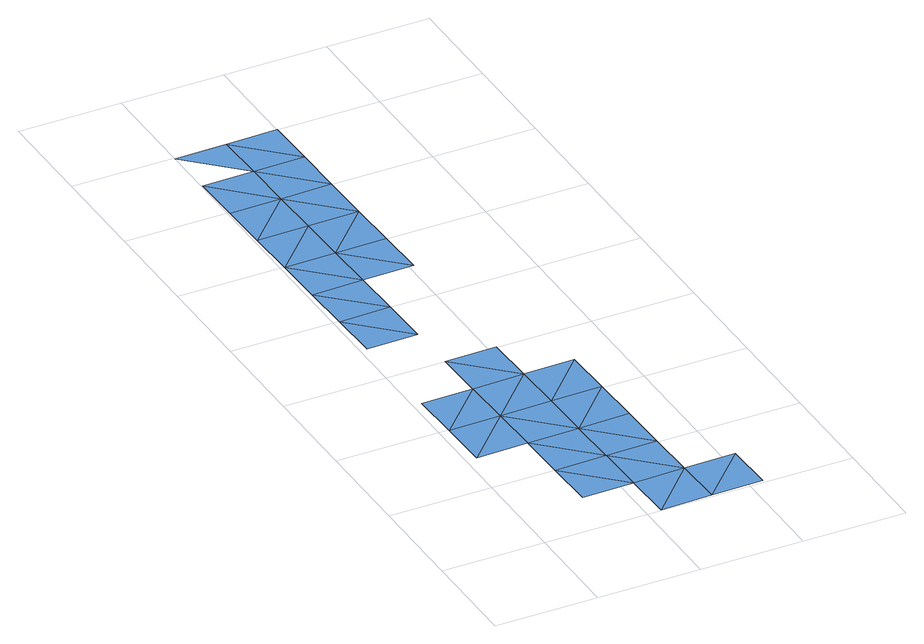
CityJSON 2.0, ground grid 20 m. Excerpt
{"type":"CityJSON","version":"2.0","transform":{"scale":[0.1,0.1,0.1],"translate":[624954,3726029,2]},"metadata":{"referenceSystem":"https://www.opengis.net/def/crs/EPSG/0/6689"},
"CityObjects":{
"waterbody1":{"type":"WaterBody","attributes":{"name":"福岡県津波浸水想定図","class":"1140","function":"2","WaterBodyTsunamiRiskAttribute.description":"1","WaterBodyTsunamiRiskAttribute.rank":"3"},"geometry":[{"type":"MultiSurface","lod":"1","boundaries":[[[0,1,2]],[[3,4,1]],[[2,5,0]],[[6,7,8]],[[3,1,0]],[[9,0,5]],[[10,6,8]],[[11,8,12]],[[13,14,3]],[[0,9,15]],[[3,0,13]],[[16,9,10]],[[12,17,11]],[[13,0,15]],[[18,19,20]],[[21,14,13]],[[9,22,15]],[[23,9,16]],[[17,24,11]],[[20,25,26]],[[22,9,23]],[[18,27,19]],[[26,25,28]],[[13,15,29]],[[17,30,24]],[[20,19,25]],[[15,22,29]],[[25,31,28]],[[27,32,19]],[[32,25,19]],[[27,33,32]],[[31,25,34]],[[25,32,34]],[[31,34,35]]]}]},
"waterbody2":{"type":"WaterBody","attributes":{"name":"福岡県津波浸水想定図","class":"1140","function":"2","WaterBodyTsunamiRiskAttribute.description":"1","WaterBodyTsunamiRiskAttribute.rank":"2"},"geometry":[{"type":"MultiSurface","lod":"1","boundaries":[[[10,5,6]],[[10,9,5]],[[36,37,38]],[[39,18,40]],[[10,8,11]],[[36,38,41]],[[39,27,18]],[[10,11,16]]]}]},
"waterbody3":{"type":"WaterBody","attributes":{"name":"福岡県津波浸水想定図","class":"1140","function":"2","WaterBodyTsunamiRiskAttribute.description":"1","WaterBodyTsunamiRiskAttribute.rank":"1"},"geometry":[{"type":"MultiSurface","lod":"1","boundaries":[[[41,40,36]],[[41,39,40]],[[42,27,39]],[[42,33,27]]]}]},
"waterbody4":{"type":"WaterBody","attributes":{"name":"福岡県津波浸水想定図","class":"1140","function":"2","WaterBodyTsunamiRiskAttribute.description":"1","WaterBodyTsunamiRiskAttribute.rank":"4"},"geometry":[{"type":"MultiSurface","lod":"1","boundaries":[[[43,31,44]],[[31,35,44]],[[44,35,45]]]}]}
},
"vertices":[
[120,400,2],[20,398,2],[22,298,2],[118,500,2],[18,498,2],[122,300,2],[124,200,2],[126,100,2],[226,102,2],[222,302,2],[224,202,2],[326,104,2],[228,2,2],[218,502,2],[116,600,2],[220,402,2],[324,204,2],[328,4,2],[8,998,2],[106,1099,2],[6,1098,2],[216,602,2],[320,404,2],[322,304,2],[426,106,2],[104,1199,2],[5,1197,2],[108,1000,2],[3,1297,2],[318,504,2],[428,6,2],[103,1299,2],[206,1101,2],[208,1001,2],[204,1201,2],[203,1301,2],
[12,798,2],[14,698,2],[114,700,2],[110,900,2],[10,898,2],[112,800,2],
[210,902,2],
[1,1397,2],[101,1399,2],[201,1401,2]
]}
